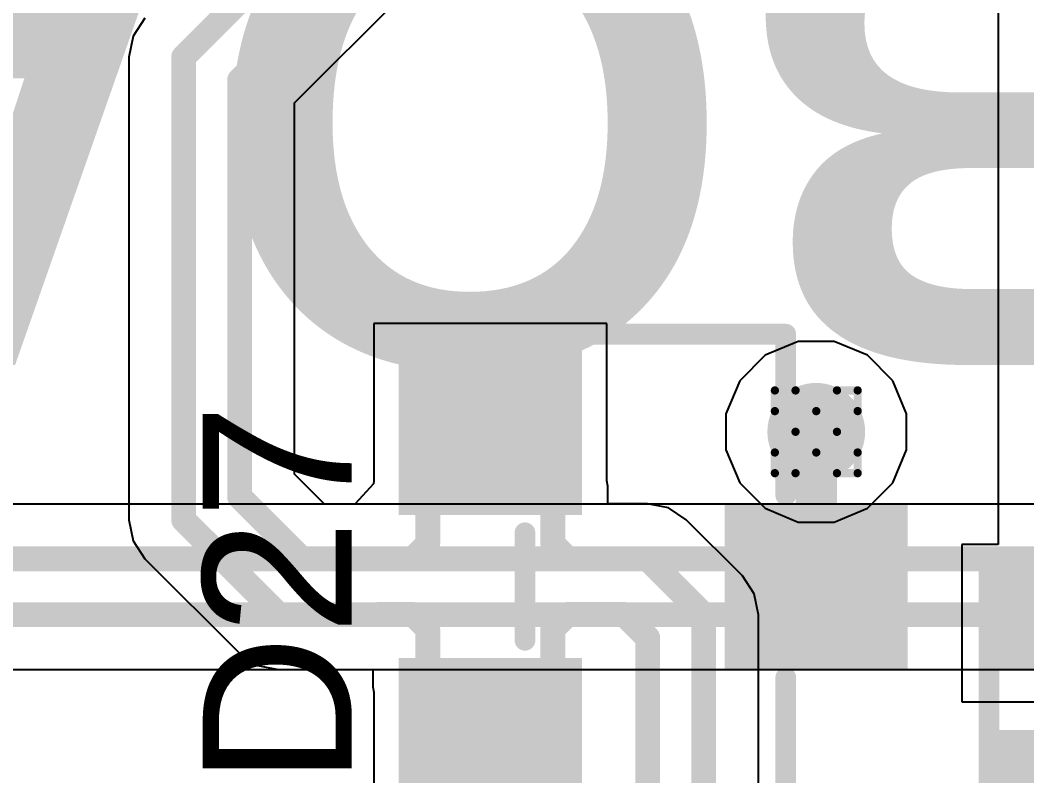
# Model space of a CAD drawing. Header units: inches. Extents: x -11 to 5379, y 0 to 5429.
# Drawn here: x 58.98 to 65.16, y 84.44 to 89.08 of the extents above; entities that cross this region are included whole.
import ezdxf

# ---------------------------------------------------------------- set-up
doc = ezdxf.new("R2010")
doc.units = ezdxf.units.IN
for name, color, linetype in [('Bottom Layer', 5, 'Continuous'), ('Drill Drawing', 1, 'Continuous'), ('GND', 16, 'Continuous'), ('PWR', 76, 'Continuous'), ('Top Layer', 1, 'Continuous'), ('Top Overlay', 2, 'Continuous'), ('Top Paste', 8, 'Continuous'), ('Top Solder', 216, 'Continuous'), ('Via Holes', 16, 'Continuous')]:
    doc.layers.add(name, color=color, linetype=linetype)
doc.styles.add('Arial', font='', dxfattribs={"height": 0.2})
doc.styles.add('Arial_Bold', font='', dxfattribs={"height": 0.2})
doc.styles.get('Arial').set_extended_font_data('Arial')
doc.styles.get('Arial_Bold').set_extended_font_data('Arial', bold=True)

# ---------------------------------------------------------------- blocks, each defined once
blk = doc.blocks.new('R___0402_301')
at = {"layer": 'Top Layer'}
for points in [[(-0.6985, -0.3175), (-0.6985, 0.3175), (-0.2413, 0.3175), (-0.2413, -0.3175)], [(0.2413, -0.3175), (0.2413, 0.3175), (0.6985, 0.3175), (0.6985, -0.3175)]]:
    blk.add_hatch(color=1, dxfattribs=at).paths.add_polyline_path(points)
at = {"layer": 'Top Paste'}
for points in [[(-0.6985, -0.3175), (-0.6985, 0.3175), (-0.2413, 0.3175), (-0.2413, -0.3175)], [(0.2413, -0.3175), (0.2413, 0.3175), (0.6985, 0.3175), (0.6985, -0.3175)]]:
    blk.add_hatch(color=8, dxfattribs=at).paths.add_polyline_path(points)
at = {"layer": 'Top Solder'}
for points in [[(-0.7535, -0.3725), (-0.7535, 0.3725), (-0.1863, 0.3725), (-0.1863, -0.3725)], [(0.1863, -0.3725), (0.1863, 0.3725), (0.7535, 0.3725), (0.7535, -0.3725)]]:
    blk.add_hatch(color=216, dxfattribs=at).paths.add_polyline_path(points)
at = {"layer": 'Top Overlay'}
for points in [[(-0.7874, 0.4064, 0.127, 0.127, 0), (-0.7874, -0.4064, 0.127, 0.127, 0)], [(-0.7874, 0.4064, 0.127, 0.127, 0), (0.7874, 0.4064, 0.127, 0.127, 0)], [(0.7874, 0.4064, 0.127, 0.127, 0), (0.7874, -0.4064, 0.127, 0.127, 0)], [(-0.7874, -0.4064, 0.127, 0.127, 0), (0.7874, -0.4064, 0.127, 0.127, 0)], [(-0.8128, -0.4318, 0.00323, 0.00323, 0), (0.8128, -0.4318, 0.00323, 0.00323, 0)]]:
    blk.add_lwpolyline(points, format="xyseb", dxfattribs=at)
for points in [[(-0.8191, 0.4064, 0.0635, 0.0635, 1), (-0.7556, 0.4064, 0.0635, 0.0635, 1)], [(-0.8191, 0.4064, 0.0635, 0.0635, 1), (-0.7556, 0.4064, 0.0635, 0.0635, 1)], [(0.7556, 0.4064, 0.0635, 0.0635, 1), (0.8191, 0.4064, 0.0635, 0.0635, 1)], [(0.7556, 0.4064, 0.0635, 0.0635, 1), (0.8191, 0.4064, 0.0635, 0.0635, 1)], [(-0.8191, -0.4064, 0.0635, 0.0635, 1), (-0.7556, -0.4064, 0.0635, 0.0635, 1)], [(-0.8191, -0.4064, 0.0635, 0.0635, 1), (-0.7556, -0.4064, 0.0635, 0.0635, 1)], [(0.7556, -0.4064, 0.0635, 0.0635, 1), (0.8191, -0.4064, 0.0635, 0.0635, 1)], [(0.7556, -0.4064, 0.0635, 0.0635, 1), (0.8191, -0.4064, 0.0635, 0.0635, 1)], [(-0.8136, -0.4318, 0.00161, 0.00161, 1), (-0.812, -0.4318, 0.00161, 0.00161, 1)], [(0.812, -0.4318, 0.00161, 0.00161, 1), (0.8136, -0.4318, 0.00161, 0.00161, 1)]]:
    blk.add_lwpolyline(points, format="xyseb", close=True, dxfattribs=at)
blk = doc.blocks.new('SOT_23_557')
at = {"layer": 'Top Layer'}
for points in [[(-0.41, 1.46), (0.41, 1.46), (0.41, 0.54), (-0.41, 0.54)], [(-1.36, -0.54), (-0.54, -0.54), (-0.54, -1.46), (-1.36, -1.46)], [(0.54, -0.54), (1.36, -0.54), (1.36, -1.46), (0.54, -1.46)]]:
    blk.add_hatch(color=1, dxfattribs=at).paths.add_polyline_path(points)
at = {"layer": 'Top Paste'}
for points in [[(-0.41, 1.46), (0.41, 1.46), (0.41, 0.54), (-0.41, 0.54)], [(-1.36, -0.54), (-0.54, -0.54), (-0.54, -1.46), (-1.36, -1.46)], [(0.54, -0.54), (1.36, -0.54), (1.36, -1.46), (0.54, -1.46)]]:
    blk.add_hatch(color=8, dxfattribs=at).paths.add_polyline_path(points)
at = {"layer": 'Top Solder'}
for points in [[(-0.5116, 1.5616), (0.5116, 1.5616), (0.5116, 0.4384), (-0.5116, 0.4384)], [(-1.4616, -0.4384), (-0.4384, -0.4384), (-0.4384, -1.5616), (-1.4616, -1.5616)], [(0.4384, -0.4384), (1.4616, -0.4384), (1.4616, -1.5616), (0.4384, -1.5616)]]:
    blk.add_hatch(color=216, dxfattribs=at).paths.add_polyline_path(points)
at = {"layer": 'Top Overlay'}
for points in [[(-1.5494, -0.5842, 0.127, 0.127, 0), (-1.5494, 0.8128, 0.127, 0.127, 0)], [(-0.5588, 0.8128, 0.127, 0.127, 0), (-1.5494, 0.8128, 0.127, 0.127, 0)], [(1.5494, 0.8128, 0.127, 0.127, 0), (0.5588, 0.8128, 0.127, 0.127, 0)], [(1.5494, -0.5842, 0.127, 0.127, 0), (1.5494, 0.8128, 0.127, 0.127, 0)], [(0.3302, -0.7874, 0.127, 0.127, 0), (-0.3302, -0.7874, 0.127, 0.127, 0)], [(-1.5494, -1.1684, 0.127, 0.127, 0), (-1.6764, -1.0414, 0.127, 0.127, 0)], [(-1.6764, -1.2954, 0.127, 0.127, 0), (-1.6764, -1.0414, 0.127, 0.127, 0)], [(-1.6764, -1.2954, 0.127, 0.127, 0), (-1.5494, -1.1684, 0.127, 0.127, 0)]]:
    blk.add_lwpolyline(points, format="xyseb", dxfattribs=at)
for points in [[(-1.5812, 0.8128, 0.0635, 0.0635, 1), (-1.5176, 0.8128, 0.0635, 0.0635, 1)], [(-1.5812, 0.8128, 0.0635, 0.0635, 1), (-1.5176, 0.8128, 0.0635, 0.0635, 1)], [(-0.5905, 0.8128, 0.0635, 0.0635, 1), (-0.5271, 0.8128, 0.0635, 0.0635, 1)], [(0.5271, 0.8128, 0.0635, 0.0635, 1), (0.5905, 0.8128, 0.0635, 0.0635, 1)], [(1.5176, 0.8128, 0.0635, 0.0635, 1), (1.5812, 0.8128, 0.0635, 0.0635, 1)], [(1.5176, 0.8128, 0.0635, 0.0635, 1), (1.5812, 0.8128, 0.0635, 0.0635, 1)], [(-1.5812, -0.5842, 0.0635, 0.0635, 1), (-1.5176, -0.5842, 0.0635, 0.0635, 1)], [(1.5176, -0.5842, 0.0635, 0.0635, 1), (1.5812, -0.5842, 0.0635, 0.0635, 1)], [(-0.3619, -0.7874, 0.0635, 0.0635, 1), (-0.2984, -0.7874, 0.0635, 0.0635, 1)], [(0.2984, -0.7874, 0.0635, 0.0635, 1), (0.3619, -0.7874, 0.0635, 0.0635, 1)], [(-1.7082, -1.0414, 0.0635, 0.0635, 1), (-1.6446, -1.0414, 0.0635, 0.0635, 1)], [(-1.7082, -1.0414, 0.0635, 0.0635, 1), (-1.6446, -1.0414, 0.0635, 0.0635, 1)], [(-1.5812, -1.1684, 0.0635, 0.0635, 1), (-1.5176, -1.1684, 0.0635, 0.0635, 1)], [(-1.5812, -1.1684, 0.0635, 0.0635, 1), (-1.5176, -1.1684, 0.0635, 0.0635, 1)], [(-1.7082, -1.2954, 0.0635, 0.0635, 1), (-1.6446, -1.2954, 0.0635, 0.0635, 1)], [(-1.7082, -1.2954, 0.0635, 0.0635, 1), (-1.6446, -1.2954, 0.0635, 0.0635, 1)]]:
    blk.add_lwpolyline(points, format="xyseb", close=True, dxfattribs=at)

msp = doc.modelspace()

# ---------------------------------------------------------------- hatches: boundary and pattern name
at = {"layer": 'Bottom Layer'}
h = msp.add_hatch(color=5, dxfattribs=at)
edge = h.paths.add_edge_path()
edge.add_arc((63.8634, 86.5496), 0.3, 0, 360)
at = {"layer": 'GND'}
h = msp.add_hatch(color=16, dxfattribs=at)
edge = h.paths.add_edge_path()
edge.add_arc((63.8634, 86.5496), 0.3, 0, 360)
at = {"layer": 'PWR'}
h = msp.add_hatch(color=76, dxfattribs=at)
edge = h.paths.add_edge_path()
edge.add_arc((63.8634, 86.5496), 0.3, 0, 360)
at = {"layer": 'Top Layer'}
h = msp.add_hatch(color=1, dxfattribs=at)
edge = h.paths.add_edge_path()
edge.add_arc((63.8634, 86.5496), 0.3, 0, 360)
at = {"layer": 'Via Holes'}
h = msp.add_hatch(color=7, dxfattribs=at)
edge = h.paths.add_edge_path()
edge.add_arc((63.8634, 86.5496), 0.15, 0, 360)

# ---------------------------------------------------------------- linework, layer by layer
at = {"layer": 'Bottom Layer'}
for p, q in [((70.6793, 86.1061), (57.8173, 86.1061)), ((57.8173, 85.0899), (70.6793, 85.0899))]:
    msp.add_line(p, q, dxfattribs=at)
for points in [[(57.5763, 85.7694, 0.1524, 0.1524, 0), (70.9202, 85.7694, 0.1524, 0.1524, 0)], [(57.5763, 85.4265, 0.1524, 0.1524, 0), (70.9202, 85.4265, 0.1524, 0.1524, 0)]]:
    msp.add_lwpolyline(points, format="xyseb", dxfattribs=at)
at = {"layer": 'Drill Drawing'}
for points in [[(63.6094, 86.6766, 0.0508, 0.0508, 0), (63.6094, 86.8036, 0.0508, 0.0508, 0)], [(63.6094, 86.8036, 0.0508, 0.0508, 0), (63.7364, 86.8036, 0.0508, 0.0508, 0)], [(63.7364, 86.8036, 0.0508, 0.0508, 0), (63.8634, 86.6766, 0.0508, 0.0508, 0)], [(63.8634, 86.6766, 0.0508, 0.0508, 0), (63.9904, 86.8036, 0.0508, 0.0508, 0)], [(63.9904, 86.8036, 0.0508, 0.0508, 0), (64.1174, 86.8036, 0.0508, 0.0508, 0)], [(64.1174, 86.6766, 0.0508, 0.0508, 0), (64.1174, 86.8036, 0.0508, 0.0508, 0)], [(63.6094, 86.6766, 0.0508, 0.0508, 0), (63.7364, 86.5496, 0.0508, 0.0508, 0)], [(63.9904, 86.5496, 0.0508, 0.0508, 0), (64.1174, 86.6766, 0.0508, 0.0508, 0)], [(63.6094, 86.4226, 0.0508, 0.0508, 0), (63.7364, 86.5496, 0.0508, 0.0508, 0)], [(63.9904, 86.5496, 0.0508, 0.0508, 0), (64.1174, 86.4226, 0.0508, 0.0508, 0)], [(63.6094, 86.2956, 0.0508, 0.0508, 0), (63.6094, 86.4226, 0.0508, 0.0508, 0)], [(63.7364, 86.2956, 0.0508, 0.0508, 0), (63.8634, 86.4226, 0.0508, 0.0508, 0)], [(63.8634, 86.4226, 0.0508, 0.0508, 0), (63.9904, 86.2956, 0.0508, 0.0508, 0)], [(64.1174, 86.2956, 0.0508, 0.0508, 0), (64.1174, 86.4226, 0.0508, 0.0508, 0)], [(63.6094, 86.2956, 0.0508, 0.0508, 0), (63.7364, 86.2956, 0.0508, 0.0508, 0)], [(63.9904, 86.2956, 0.0508, 0.0508, 0), (64.1174, 86.2956, 0.0508, 0.0508, 0)]]:
    msp.add_lwpolyline(points, format="xyseb", dxfattribs=at)
for points in [[(63.5967, 86.8036, 0.0254, 0.0254, 1), (63.6221, 86.8036, 0.0254, 0.0254, 1)], [(63.5967, 86.8036, 0.0254, 0.0254, 1), (63.6221, 86.8036, 0.0254, 0.0254, 1)], [(63.7237, 86.8036, 0.0254, 0.0254, 1), (63.7491, 86.8036, 0.0254, 0.0254, 1)], [(63.7237, 86.8036, 0.0254, 0.0254, 1), (63.7491, 86.8036, 0.0254, 0.0254, 1)], [(63.9777, 86.8036, 0.0254, 0.0254, 1), (64.0031, 86.8036, 0.0254, 0.0254, 1)], [(63.9777, 86.8036, 0.0254, 0.0254, 1), (64.0031, 86.8036, 0.0254, 0.0254, 1)], [(64.1047, 86.8036, 0.0254, 0.0254, 1), (64.1301, 86.8036, 0.0254, 0.0254, 1)], [(64.1047, 86.8036, 0.0254, 0.0254, 1), (64.1301, 86.8036, 0.0254, 0.0254, 1)], [(63.5967, 86.6766, 0.0254, 0.0254, 1), (63.6221, 86.6766, 0.0254, 0.0254, 1)], [(63.5967, 86.6766, 0.0254, 0.0254, 1), (63.6221, 86.6766, 0.0254, 0.0254, 1)], [(63.8507, 86.6766, 0.0254, 0.0254, 1), (63.8761, 86.6766, 0.0254, 0.0254, 1)], [(63.8507, 86.6766, 0.0254, 0.0254, 1), (63.8761, 86.6766, 0.0254, 0.0254, 1)], [(64.1047, 86.6766, 0.0254, 0.0254, 1), (64.1301, 86.6766, 0.0254, 0.0254, 1)], [(64.1047, 86.6766, 0.0254, 0.0254, 1), (64.1301, 86.6766, 0.0254, 0.0254, 1)], [(63.7237, 86.5496, 0.0254, 0.0254, 1), (63.7491, 86.5496, 0.0254, 0.0254, 1)], [(63.7237, 86.5496, 0.0254, 0.0254, 1), (63.7491, 86.5496, 0.0254, 0.0254, 1)], [(63.9777, 86.5496, 0.0254, 0.0254, 1), (64.0031, 86.5496, 0.0254, 0.0254, 1)], [(63.9777, 86.5496, 0.0254, 0.0254, 1), (64.0031, 86.5496, 0.0254, 0.0254, 1)], [(63.5967, 86.4226, 0.0254, 0.0254, 1), (63.6221, 86.4226, 0.0254, 0.0254, 1)], [(63.5967, 86.4226, 0.0254, 0.0254, 1), (63.6221, 86.4226, 0.0254, 0.0254, 1)], [(63.8507, 86.4226, 0.0254, 0.0254, 1), (63.8761, 86.4226, 0.0254, 0.0254, 1)], [(63.8507, 86.4226, 0.0254, 0.0254, 1), (63.8761, 86.4226, 0.0254, 0.0254, 1)], [(64.1047, 86.4226, 0.0254, 0.0254, 1), (64.1301, 86.4226, 0.0254, 0.0254, 1)], [(64.1047, 86.4226, 0.0254, 0.0254, 1), (64.1301, 86.4226, 0.0254, 0.0254, 1)], [(63.5967, 86.2956, 0.0254, 0.0254, 1), (63.6221, 86.2956, 0.0254, 0.0254, 1)], [(63.5967, 86.2956, 0.0254, 0.0254, 1), (63.6221, 86.2956, 0.0254, 0.0254, 1)], [(63.7237, 86.2956, 0.0254, 0.0254, 1), (63.7491, 86.2956, 0.0254, 0.0254, 1)], [(63.7237, 86.2956, 0.0254, 0.0254, 1), (63.7491, 86.2956, 0.0254, 0.0254, 1)], [(63.9777, 86.2956, 0.0254, 0.0254, 1), (64.0031, 86.2956, 0.0254, 0.0254, 1)], [(63.9777, 86.2956, 0.0254, 0.0254, 1), (64.0031, 86.2956, 0.0254, 0.0254, 1)], [(64.1047, 86.2956, 0.0254, 0.0254, 1), (64.1301, 86.2956, 0.0254, 0.0254, 1)], [(64.1047, 86.2956, 0.0254, 0.0254, 1), (64.1301, 86.2956, 0.0254, 0.0254, 1)]]:
    msp.add_lwpolyline(points, format="xyseb", close=True, dxfattribs=at)
at = {"layer": 'PWR'}
for p, q in [((63.7532, 87.1036), (63.5496, 87.0193)), ((63.9736, 87.1036), (63.7532, 87.1036)), ((64.1772, 87.0193), (63.9736, 87.1036)), ((63.5496, 87.0193), (63.3937, 86.8634)), ((64.333, 86.8634), (64.1772, 87.0193)), ((63.3937, 86.8634), (63.3094, 86.6598)), ((64.4174, 86.6598), (64.333, 86.8634)), ((63.3094, 86.6598), (63.3094, 86.4394)), ((64.4174, 86.4394), (64.4174, 86.6598)), ((63.3094, 86.4394), (63.3937, 86.2358)), ((64.333, 86.2358), (64.4174, 86.4394)), ((63.3937, 86.2358), (63.5496, 86.08)), ((64.1772, 86.08), (64.333, 86.2358)), ((63.5496, 86.08), (63.7532, 85.9956)), ((63.9736, 85.9956), (64.1772, 86.08)), ((63.7532, 85.9956), (63.9736, 85.9956))]:
    msp.add_line(p, q, dxfattribs=at)
at = {"layer": 'Top Layer'}
for p, q in [((64.9794, 94.4852), (64.9794, 85.8567)), ((60.6617, 88.5689), (61.331, 89.2382)), ((59.744, 89.0885), (59.6711, 88.9792)), ((59.6711, 88.9792), (59.6454, 88.8504)), ((59.6454, 88.8504), (59.6454, 86.0084)), ((60.6617, 86.2899), (60.6617, 88.5689)), ((62.5774, 87.2136), (61.1494, 87.2136)), ((61.1494, 87.2136), (61.1494, 86.2484)), ((62.5774, 86.2484), (62.5774, 87.2136)), ((60.8455, 86.1061), (60.6617, 86.2899)), ((61.1494, 86.2484), (61.1459, 86.2311)), ((62.5838, 86.2158), (62.5774, 86.2484)), ((61.1459, 86.2311), (61.0348, 86.1078)), ((62.5838, 86.1078), (62.5838, 86.2158)), ((61.0266, 86.1061), (60.8455, 86.1061)), ((61.0348, 86.1078), (61.0266, 86.1061)), ((62.8275, 86.1078), (62.5838, 86.1078)), ((62.9563, 86.0821), (62.8275, 86.1078)), ((63.0655, 86.0091), (62.9563, 86.0821)), ((59.6454, 86.0084), (59.6711, 85.8796)), ((63.4103, 85.6643), (63.0655, 86.0091)), ((59.6711, 85.8796), (59.744, 85.7704)), ((64.9794, 85.8567), (64.7576, 85.8567)), ((64.7576, 85.8567), (64.7576, 84.8915)), ((59.744, 85.7704), (60.3259, 85.1885)), ((63.4833, 85.5551), (63.4103, 85.6643)), ((63.5089, 85.4263), (63.4833, 85.5551)), ((63.5089, 84.3548), (63.5089, 85.4263)), ((60.3259, 85.1885), (60.4351, 85.1155)), ((60.4351, 85.1155), (60.564, 85.0899)), ((60.564, 85.0899), (61.1429, 85.0899)), ((61.1429, 85.0899), (61.1429, 84.9834)), ((61.1429, 84.9834), (61.1494, 84.9509)), ((61.1494, 84.9509), (61.1494, 83.9856)), ((64.7576, 84.8915), (67.0436, 84.8915))]:
    msp.add_line(p, q, dxfattribs=at)
for points in [[(59.9821, 88.8504, 0.1524, 0.1524, 0), (62.3756, 91.2439, 0.1524, 0.1524, 0)], [(60.325, 88.7084, 0.1524, 0.1524, 0), (61.1915, 89.5749, 0.1524, 0.1524, 0)], [(59.9821, 86.0084, 0.1524, 0.1524, 0), (59.9821, 88.8504, 0.1524, 0.1524, 0)], [(60.325, 86.1505, 0.1524, 0.1524, 0), (60.325, 88.7084, 0.1524, 0.1524, 0)], [(63.8634, 85.5996, 0.254, 0.254, 0), (63.8634, 86.5496, 0.254, 0.254, 0)], [(61.4796, 86.2158, 0.1524, 0.1524, 0), (61.8134, 86.5496, 0.1524, 0.1524, 0)], [(61.8634, 86.5496, 0.1524, 0.1524, 0), (61.9134, 86.5496, 0.1524, 0.1524, 0)], [(61.9134, 86.5496, 0.1524, 0.1524, 0), (62.2472, 86.2158, 0.1524, 0.1524, 0)], [(61.4796, 85.8604, 0.1524, 0.1524, 0), (61.4796, 86.2158, 0.1524, 0.1524, 0)], [(62.2472, 85.8604, 0.1524, 0.1524, 0), (62.2472, 86.2158, 0.1524, 0.1524, 0)], [(60.325, 86.1505, 0.1524, 0.1524, 0), (60.706, 85.7695, 0.1524, 0.1524, 0)], [(59.9821, 86.0084, 0.1524, 0.1524, 0), (60.564, 85.4266, 0.1524, 0.1524, 0)], [(61.3903, 85.7711, 0.1524, 0.1524, 0), (61.4796, 85.8604, 0.1524, 0.1524, 0)], [(62.2472, 85.8604, 0.1524, 0.1524, 0), (62.3364, 85.7711, 0.1524, 0.1524, 0)], [(60.706, 85.7695, 0.1524, 0.1524, 0), (61.0332, 85.7695, 0.1524, 0.1524, 0)], [(61.0332, 85.7695, 0.1524, 0.1524, 0), (61.0348, 85.7711, 0.1524, 0.1524, 0)], [(61.0348, 85.7711, 0.1524, 0.1524, 0), (61.3903, 85.7711, 0.1524, 0.1524, 0)], [(62.3364, 85.7711, 0.1524, 0.1524, 0), (62.8275, 85.7711, 0.1524, 0.1524, 0)], [(62.8275, 85.7711, 0.1524, 0.1524, 0), (63.1723, 85.4263, 0.1524, 0.1524, 0)], [(60.564, 85.4266, 0.1524, 0.1524, 0), (61.1752, 85.4266, 0.1524, 0.1524, 0)], [(61.1752, 85.4266, 0.1524, 0.1524, 0), (61.1768, 85.4282, 0.1524, 0.1524, 0)], [(61.1768, 85.4282, 0.1524, 0.1524, 0), (61.3903, 85.4282, 0.1524, 0.1524, 0)], [(61.3903, 85.4282, 0.1524, 0.1524, 0), (61.4796, 85.3389, 0.1524, 0.1524, 0)], [(62.2472, 85.3389, 0.1524, 0.1524, 0), (62.3364, 85.4282, 0.1524, 0.1524, 0)], [(62.3364, 85.4282, 0.1524, 0.1524, 0), (62.6855, 85.4282, 0.1524, 0.1524, 0)], [(62.6855, 85.4282, 0.1524, 0.1524, 0), (62.8294, 85.2843, 0.1524, 0.1524, 0)], [(63.1723, 83.8205, 0.1524, 0.1524, 0), (63.1723, 85.4263, 0.1524, 0.1524, 0)], [(61.4796, 84.9834, 0.1524, 0.1524, 0), (61.4796, 85.3389, 0.1524, 0.1524, 0)], [(62.2472, 84.9834, 0.1524, 0.1524, 0), (62.2472, 85.3389, 0.1524, 0.1524, 0)], [(62.8294, 83.6785, 0.1524, 0.1524, 0), (62.8294, 85.2843, 0.1524, 0.1524, 0)], [(61.4796, 84.9834, 0.1524, 0.1524, 0), (61.8134, 84.6496, 0.1524, 0.1524, 0)], [(61.9134, 84.6496, 0.1524, 0.1524, 0), (62.2472, 84.9834, 0.1524, 0.1524, 0)], [(61.8634, 84.6496, 0.1524, 0.1524, 0), (61.9134, 84.6496, 0.1524, 0.1524, 0)]]:
    msp.add_lwpolyline(points, format="xyseb", dxfattribs=at)
for points in [[(59.944, 88.8504, 0.0762, 0.0762, 1), (60.0202, 88.8504, 0.0762, 0.0762, 1)], [(59.944, 88.8504, 0.0762, 0.0762, 1), (60.0202, 88.8504, 0.0762, 0.0762, 1)], [(60.2869, 88.7084, 0.0762, 0.0762, 1), (60.3631, 88.7084, 0.0762, 0.0762, 1)], [(60.2869, 88.7084, 0.0762, 0.0762, 1), (60.3631, 88.7084, 0.0762, 0.0762, 1)], [(63.7999, 86.5496, 0.127, 0.127, 1), (63.9269, 86.5496, 0.127, 0.127, 1)], [(61.7753, 86.5496, 0.0762, 0.0762, 1), (61.8515, 86.5496, 0.0762, 0.0762, 1)], [(61.8253, 86.5496, 0.0762, 0.0762, 1), (61.9015, 86.5496, 0.0762, 0.0762, 1)], [(61.8753, 86.5496, 0.0762, 0.0762, 1), (61.9515, 86.5496, 0.0762, 0.0762, 1)], [(61.8753, 86.5496, 0.0762, 0.0762, 1), (61.9515, 86.5496, 0.0762, 0.0762, 1)], [(61.4415, 86.2158, 0.0762, 0.0762, 1), (61.5177, 86.2158, 0.0762, 0.0762, 1)], [(61.4415, 86.2158, 0.0762, 0.0762, 1), (61.5177, 86.2158, 0.0762, 0.0762, 1)], [(62.2091, 86.2158, 0.0762, 0.0762, 1), (62.2853, 86.2158, 0.0762, 0.0762, 1)], [(62.2091, 86.2158, 0.0762, 0.0762, 1), (62.2853, 86.2158, 0.0762, 0.0762, 1)], [(60.2869, 86.1505, 0.0762, 0.0762, 1), (60.3631, 86.1505, 0.0762, 0.0762, 1)], [(60.2869, 86.1505, 0.0762, 0.0762, 1), (60.3631, 86.1505, 0.0762, 0.0762, 1)], [(59.944, 86.0084, 0.0762, 0.0762, 1), (60.0202, 86.0084, 0.0762, 0.0762, 1)], [(59.944, 86.0084, 0.0762, 0.0762, 1), (60.0202, 86.0084, 0.0762, 0.0762, 1)], [(61.4415, 85.8604, 0.0762, 0.0762, 1), (61.5177, 85.8604, 0.0762, 0.0762, 1)], [(61.4415, 85.8604, 0.0762, 0.0762, 1), (61.5177, 85.8604, 0.0762, 0.0762, 1)], [(62.2091, 85.8604, 0.0762, 0.0762, 1), (62.2853, 85.8604, 0.0762, 0.0762, 1)], [(62.2091, 85.8604, 0.0762, 0.0762, 1), (62.2853, 85.8604, 0.0762, 0.0762, 1)], [(60.6679, 85.7695, 0.0762, 0.0762, 1), (60.7441, 85.7695, 0.0762, 0.0762, 1)], [(60.6679, 85.7695, 0.0762, 0.0762, 1), (60.7441, 85.7695, 0.0762, 0.0762, 1)], [(60.9951, 85.7695, 0.0762, 0.0762, 1), (61.0713, 85.7695, 0.0762, 0.0762, 1)], [(60.9951, 85.7695, 0.0762, 0.0762, 1), (61.0713, 85.7695, 0.0762, 0.0762, 1)], [(60.9967, 85.7711, 0.0762, 0.0762, 1), (61.0729, 85.7711, 0.0762, 0.0762, 1)], [(60.9967, 85.7711, 0.0762, 0.0762, 1), (61.0729, 85.7711, 0.0762, 0.0762, 1)], [(61.3522, 85.7711, 0.0762, 0.0762, 1), (61.4284, 85.7711, 0.0762, 0.0762, 1)], [(61.3522, 85.7711, 0.0762, 0.0762, 1), (61.4284, 85.7711, 0.0762, 0.0762, 1)], [(62.2983, 85.7711, 0.0762, 0.0762, 1), (62.3745, 85.7711, 0.0762, 0.0762, 1)], [(62.2983, 85.7711, 0.0762, 0.0762, 1), (62.3745, 85.7711, 0.0762, 0.0762, 1)], [(62.7894, 85.7711, 0.0762, 0.0762, 1), (62.8656, 85.7711, 0.0762, 0.0762, 1)], [(62.7894, 85.7711, 0.0762, 0.0762, 1), (62.8656, 85.7711, 0.0762, 0.0762, 1)], [(63.7999, 85.5996, 0.127, 0.127, 1), (63.9269, 85.5996, 0.127, 0.127, 1)], [(60.5259, 85.4266, 0.0762, 0.0762, 1), (60.6021, 85.4266, 0.0762, 0.0762, 1)], [(60.5259, 85.4266, 0.0762, 0.0762, 1), (60.6021, 85.4266, 0.0762, 0.0762, 1)], [(61.1371, 85.4266, 0.0762, 0.0762, 1), (61.2133, 85.4266, 0.0762, 0.0762, 1)], [(61.1371, 85.4266, 0.0762, 0.0762, 1), (61.2133, 85.4266, 0.0762, 0.0762, 1)], [(61.1387, 85.4282, 0.0762, 0.0762, 1), (61.2149, 85.4282, 0.0762, 0.0762, 1)], [(61.1387, 85.4282, 0.0762, 0.0762, 1), (61.2149, 85.4282, 0.0762, 0.0762, 1)], [(61.3522, 85.4282, 0.0762, 0.0762, 1), (61.4284, 85.4282, 0.0762, 0.0762, 1)], [(61.3522, 85.4282, 0.0762, 0.0762, 1), (61.4284, 85.4282, 0.0762, 0.0762, 1)], [(62.2983, 85.4282, 0.0762, 0.0762, 1), (62.3745, 85.4282, 0.0762, 0.0762, 1)], [(62.2983, 85.4282, 0.0762, 0.0762, 1), (62.3745, 85.4282, 0.0762, 0.0762, 1)], [(62.6474, 85.4282, 0.0762, 0.0762, 1), (62.7236, 85.4282, 0.0762, 0.0762, 1)], [(62.6474, 85.4282, 0.0762, 0.0762, 1), (62.7236, 85.4282, 0.0762, 0.0762, 1)], [(63.1342, 85.4263, 0.0762, 0.0762, 1), (63.2104, 85.4263, 0.0762, 0.0762, 1)], [(63.1342, 85.4263, 0.0762, 0.0762, 1), (63.2104, 85.4263, 0.0762, 0.0762, 1)], [(61.4415, 85.3389, 0.0762, 0.0762, 1), (61.5177, 85.3389, 0.0762, 0.0762, 1)], [(61.4415, 85.3389, 0.0762, 0.0762, 1), (61.5177, 85.3389, 0.0762, 0.0762, 1)], [(62.2091, 85.3389, 0.0762, 0.0762, 1), (62.2853, 85.3389, 0.0762, 0.0762, 1)], [(62.2091, 85.3389, 0.0762, 0.0762, 1), (62.2853, 85.3389, 0.0762, 0.0762, 1)], [(62.7913, 85.2843, 0.0762, 0.0762, 1), (62.8675, 85.2843, 0.0762, 0.0762, 1)], [(62.7913, 85.2843, 0.0762, 0.0762, 1), (62.8675, 85.2843, 0.0762, 0.0762, 1)], [(61.4415, 84.9834, 0.0762, 0.0762, 1), (61.5177, 84.9834, 0.0762, 0.0762, 1)], [(61.4415, 84.9834, 0.0762, 0.0762, 1), (61.5177, 84.9834, 0.0762, 0.0762, 1)], [(62.2091, 84.9834, 0.0762, 0.0762, 1), (62.2853, 84.9834, 0.0762, 0.0762, 1)], [(62.2091, 84.9834, 0.0762, 0.0762, 1), (62.2853, 84.9834, 0.0762, 0.0762, 1)], [(61.7753, 84.6496, 0.0762, 0.0762, 1), (61.8515, 84.6496, 0.0762, 0.0762, 1)], [(61.8253, 84.6496, 0.0762, 0.0762, 1), (61.9015, 84.6496, 0.0762, 0.0762, 1)], [(61.8753, 84.6496, 0.0762, 0.0762, 1), (61.9515, 84.6496, 0.0762, 0.0762, 1)], [(61.8753, 84.6496, 0.0762, 0.0762, 1), (61.9515, 84.6496, 0.0762, 0.0762, 1)]]:
    msp.add_lwpolyline(points, format="xyseb", close=True, dxfattribs=at)

# ---------------------------------------------------------------- block references
for name, p, rotation in [('SOT_23_557', (62.8634, 85.5996), 270), ('R___0402_301', (65.3291, 84.9042), 90)]:
    msp.add_blockref(name, p, dxfattribs=dict(rotation=rotation))

# ---------------------------------------------------------------- texts
at = {"layer": 'Top Overlay'}
for s, height, rotation, style, p in [('DAUGHTHER BOARDS', 2.999999, 180, 'Arial_Bold', (94.3251, 89.9596)), ('D27', 0.9144, 90, 'Arial', (61.0132, 84.3792))]:
    msp.add_text(s, height=height, rotation=rotation, dxfattribs=dict(at, style=style)).set_placement(p)

doc.saveas('drawing.dxf')
